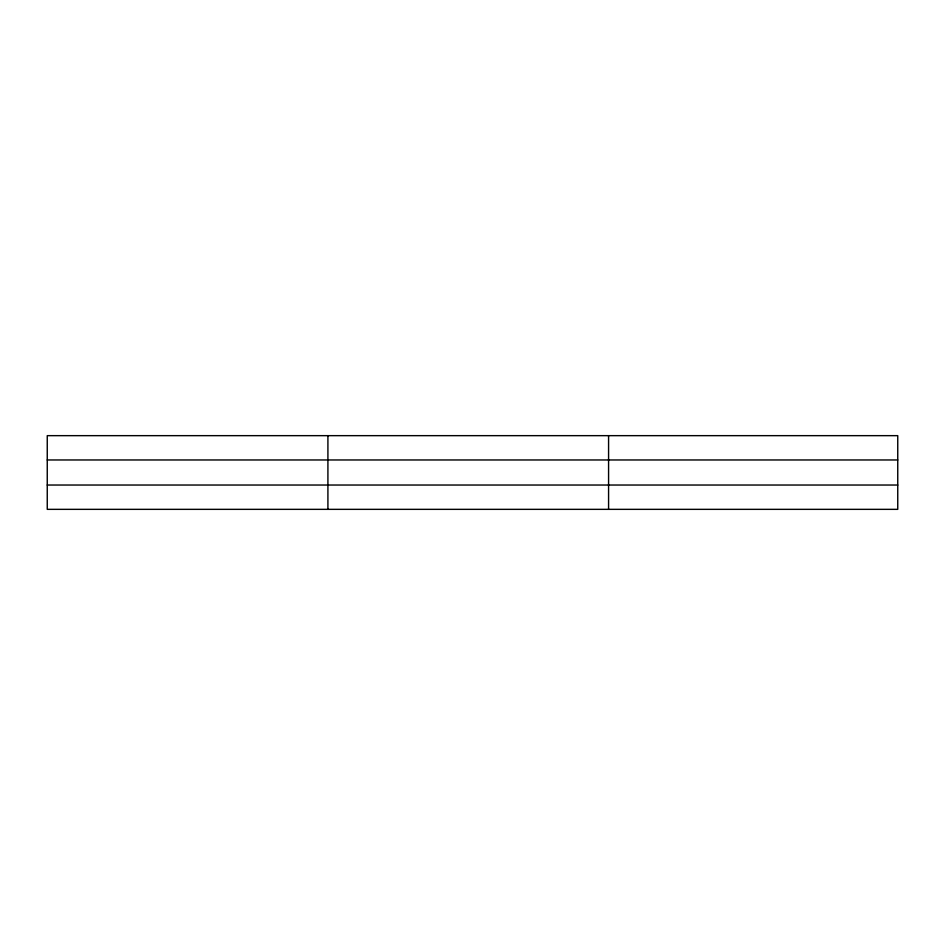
<?xml version="1.0" encoding="UTF-8"?>
<svg xmlns="http://www.w3.org/2000/svg" width="945" height="945" viewBox="0 0 945 945"><rect width="100%" height="100%" fill="white"/><g stroke="black" fill="none" stroke-linecap="round" stroke-linejoin="round"><path stroke-width="1.42" d="M327.915 509.343L327.915 435.657M608.58 509.343L608.58 435.657M897.75 485.033L897.75 509.343L47.25 509.343L47.25 435.657L897.75 435.657L897.75 485.033L47.25 485.033M47.25 459.967L897.75 459.967"/></g></svg>
